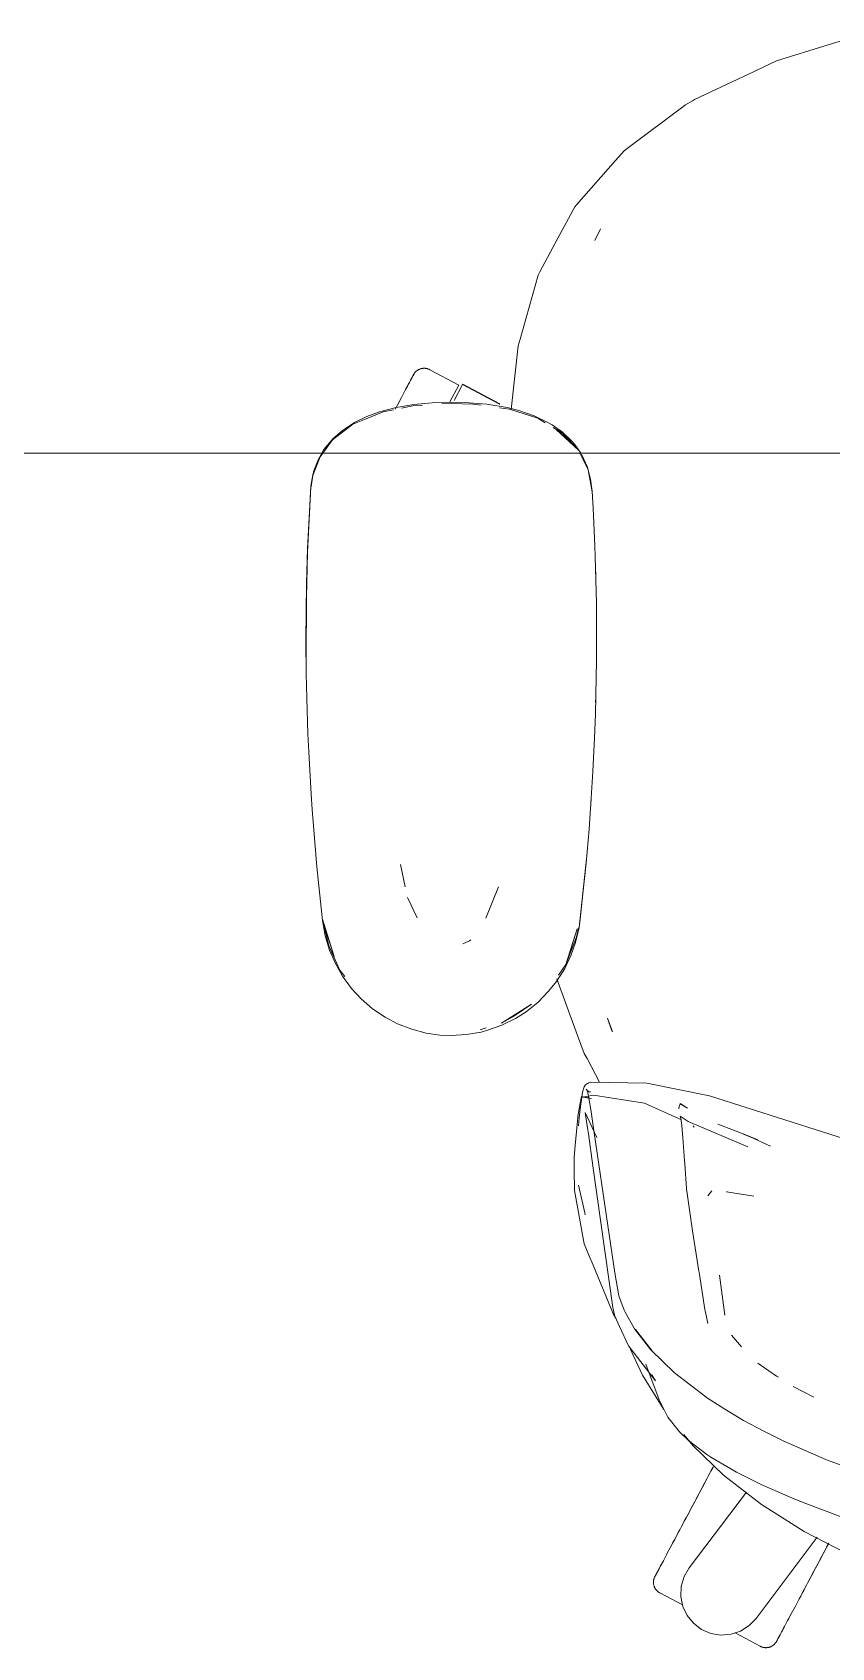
# Model space of a CAD drawing. Header units: millimetres. Extents: x 155927 to 295199, y -4084 to 97293.
# Drawn here: x 163211 to 163478, y 19238 to 19777 of the extents above; entities that cross this region are included whole.
import ezdxf

# ---------------------------------------------------------------- set-up
doc = ezdxf.new("R2010")
doc.units = ezdxf.units.MM
doc.header["$MEASUREMENT"] = 0
doc.layers.add('G-IMPT', color=8, linetype='CONTINUOUS', lineweight=9)
doc.layers.add('I-FURN', color=8, linetype='CONTINUOUS', lineweight=9)

msp = doc.modelspace()

# ---------------------------------------------------------------- linework, layer by layer
at = {"layer": 'G-IMPT'}
for p, q in [((163459.63, 19767.65), (163476.9, 19772.97)), ((163476.9, 19772.97), (163490.51, 19777.16)), ((163459.63, 19767.65), (163452.87, 19764.46)), ((163432.31, 19754.76), (163451.95, 19764.03)), ((163451.95, 19764.03), (163452.87, 19764.46)), ((163429.25, 19752.94), (163409.76, 19738.37)), ((163429.25, 19752.94), (163430.02, 19753.4)), ((163430.02, 19753.4), (163431.6, 19754.34)), ((163432.31, 19754.76), (163431.6, 19754.34)), ((163405.92, 19734.38), (163408.79, 19737.64)), ((163409.76, 19738.37), (163408.79, 19737.64)), ((163405.92, 19734.38), (163392.9, 19719.6)), ((163392.9, 19719.6), (163392.31, 19718.93)), ((163386.73, 19708.5), (163392.31, 19718.93)), ((163380.72, 19697.26), (163386.73, 19708.5)), ((163400.92, 19711.63), (163398.97, 19707.74)), ((163399.75, 19709.34), (163398.97, 19707.74)), ((163400.92, 19711.63), (163399.75, 19709.34)), ((163374.12, 19674.8), (163380.12, 19696.15)), ((163380.12, 19696.15), (163380.72, 19697.26)), ((163371.06, 19651.26), (163373.48, 19672.54)), ((163374.12, 19674.8), (163373.48, 19672.54)), ((163318.83, 19646.97), (163322.9, 19648.95)), ((163328.35, 19650.51), (163322.72, 19648.19)), ((163327.23, 19650.54), (163322.9, 19648.95)), ((163327.23, 19650.54), (163332.71, 19651.97)), ((163328.35, 19650.51), (163331.81, 19651.22)), ((163338.65, 19652.97), (163332.71, 19651.97)), ((163334.56, 19651.79), (163338.31, 19652.55)), ((163338.31, 19652.55), (163341.51, 19652.75)), ((163338.65, 19652.97), (163344.8, 19653.53)), ((163351.13, 19653.71), (163344.8, 19653.53)), ((163348.03, 19653.15), (163351.13, 19653.34)), ((163355.64, 19653.62), (163351.13, 19653.71)), ((163358.3, 19653.11), (163351.13, 19653.34)), ((163355.64, 19653.62), (163362.96, 19653.05)), ((163358.3, 19653.11), (163361.08, 19652.72)), ((163369.72, 19651.93), (163362.96, 19653.05)), ((163367.27, 19651.84), (163370.56, 19651.38)), ((163373.64, 19650.95), (163369.72, 19651.93)), ((163370.56, 19651.38), (163379.95, 19648.35)), ((163373.64, 19650.95), (163378.73, 19649.22)), ((163378.73, 19649.22), (163383.37, 19647.01)), ((163311.54, 19641.13), (163318.33, 19646.35)), ((163314.78, 19644.32), (163311.74, 19641.65)), ((163318.83, 19646.97), (163314.78, 19644.32)), ((163318.33, 19646.35), (163322.72, 19648.19)), ((163379.95, 19648.35), (163382.4, 19646.89)), ((163383.37, 19647.01), (163384.74, 19646.2)), ((163388.2, 19643.76), (163384.74, 19646.2)), ((163385.1, 19645.27), (163388.25, 19643.39)), ((163386.17, 19644.58), (163393.56, 19637.68)), ((163386.17, 19644.58), (163387.64, 19643.3)), ((163391.24, 19640.89), (163388.2, 19643.76)), ((163308.27, 19636.71), (163311.54, 19641.13)), ((163308.66, 19637.91), (163311.74, 19641.65)), ((163387.79, 19643.17), (163391.32, 19640.09)), ((163388.25, 19643.39), (163393.56, 19637.68)), ((163391.24, 19640.89), (163392.38, 19639.57)), ((163393.56, 19637.68), (163391.32, 19640.09)), ((163394.33, 19636.71), (163392.38, 19639.57)), ((163304.96, 19629.31), (163307.37, 19635.5)), ((163306.71, 19634.47), (163305.31, 19630.83)), ((163306.71, 19634.47), (163307.98, 19636.71)), ((163307.37, 19635.5), (163308.27, 19636.71)), ((163307.98, 19636.71), (163308.66, 19637.91)), ((163394.66, 19635.44), (163394.03, 19636.71)), ((163394.58, 19636.35), (163396.57, 19632.03)), ((163394.66, 19635.44), (163396.76, 19631.18)), ((163304.96, 19629.31), (163304.38, 19625.46)), ((163304.94, 19629.49), (163304.5, 19627.09)), ((163304.94, 19629.49), (163305.31, 19630.83)), ((163397.63, 19628.07), (163396.57, 19632.03)), ((163396.76, 19631.18), (163398.13, 19623.84)), ((163398.13, 19624.06), (163397.63, 19628.07)), ((163303.16, 19603.66), (163304.25, 19625.44)), ((163303.16, 19603.66), (163304.13, 19623.84)), ((163303.2, 19604.87), (163304.25, 19625.44)), ((163304.25, 19625.44), (163304.13, 19623.84)), ((163304.25, 19625.44), (163304.5, 19627.09)), ((163398.42, 19618.4), (163398.13, 19624.06)), ((163398.42, 19618.4), (163399.03, 19605.84)), ((163399.16, 19602.29), (163399.03, 19605.84)), ((163302.7, 19583.47), (163303.2, 19604.87)), ((163302.7, 19583.47), (163303.16, 19603.66)), ((163302.86, 19593.31), (163303.2, 19604.87)), ((163303.2, 19604.87), (163303.16, 19603.66)), ((163399.53, 19586.63), (163399.16, 19602.29)), ((163399.21, 19598.89), (163399.36, 19595.57)), ((163399.36, 19593.35), (163399.36, 19595.57)), ((163302.86, 19593.31), (163302.65, 19574.08)), ((163302.7, 19583.47), (163302.86, 19593.31)), ((163302.74, 19563.29), (163302.86, 19593.31)), ((163302.72, 19585.51), (163302.79, 19587.42)), ((163302.73, 19583.47), (163302.72, 19585.51)), ((163399.53, 19586.63), (163399.59, 19582.11)), ((163302.74, 19563.29), (163302.7, 19583.47)), ((163399.59, 19582.11), (163399.58, 19567.4)), ((163302.74, 19563.29), (163302.65, 19574.08)), ((163302.74, 19563.29), (163302.91, 19554.87)), ((163399.51, 19561.93), (163399.58, 19567.4)), ((163399.51, 19561.93), (163399.21, 19549.62)), ((163303.29, 19543.11), (163302.91, 19554.87)), ((163399.29, 19553.49), (163399.37, 19555.15)), ((163399.37, 19555.15), (163399.37, 19557.23)), ((163303.04, 19549.93), (163303.03, 19551.43)), ((163303.15, 19548), (163303.04, 19549.93)), ((163398.92, 19541.74), (163399.21, 19549.62)), ((163303.29, 19543.11), (163303.55, 19537.09)), ((163398.92, 19541.74), (163398.38, 19530.44)), ((163304.36, 19522.95), (163303.55, 19537.09)), ((163397.82, 19521.57), (163398.38, 19530.44)), ((163304.68, 19517.86), (163304.36, 19522.95)), ((163397.82, 19521.57), (163397.09, 19511.28)), ((163397.68, 19519.52), (163397.55, 19518.11)), ((163397.68, 19519.52), (163397.77, 19521.43)), ((163304.68, 19517.86), (163305.93, 19502.8)), ((163305.34, 19509.68), (163305.5, 19508)), ((163396.1, 19499.88), (163397.09, 19511.28)), ((163305.93, 19502.8), (163306.28, 19498.67)), ((163306.28, 19498.67), (163308.18, 19480.75)), ((163334.15, 19499.46), (163335.72, 19492.03)), ((163393.75, 19478.44), (163396.21, 19501.4)), ((163393.75, 19478.44), (163396.1, 19499.88)), ((163396.21, 19501.4), (163394.09, 19481.26)), ((163339.76, 19481.63), (163336.49, 19488.41)), ((163366.85, 19491.96), (163362.71, 19481.54)), ((163308.18, 19481.26), (163312.01, 19468.8)), ((163308.18, 19481.26), (163309.1, 19477.95)), ((163308.18, 19480.75), (163309.08, 19475.7)), ((163310.23, 19472.29), (163308.31, 19480.7)), ((163312.01, 19468.8), (163309.1, 19477.95)), ((163389.35, 19466.09), (163393.17, 19477.95)), ((163390.25, 19468.8), (163393.17, 19477.95)), ((163393.75, 19478.44), (163392.6, 19473.48)), ((163393.54, 19478.37), (163392.96, 19475.31)), ((163393.75, 19478.44), (163394.09, 19481.26)), ((163310.54, 19470.84), (163309.08, 19475.7)), ((163310.23, 19472.29), (163313.96, 19464.23)), ((163354.96, 19473), (163357.18, 19474.01)), ((163357.18, 19474.01), (163357.63, 19474.31)), ((163392.96, 19475.31), (163389.35, 19466.09)), ((163391.15, 19469.35), (163392.6, 19473.48)), ((163312.35, 19466.6), (163310.54, 19470.84)), ((163312.35, 19466.6), (163314.87, 19462.16)), ((163389.35, 19466.09), (163386.93, 19462.51)), ((163388.96, 19464.77), (163391.15, 19469.35)), ((163389.35, 19466.09), (163390.25, 19468.8)), ((163315.56, 19462.12), (163313.96, 19464.23)), ((163317.86, 19458.08), (163314.87, 19462.16)), ((163383.61, 19457.14), (163386.23, 19460.44)), ((163388.96, 19464.77), (163386.23, 19460.44)), ((163386.35, 19461.34), (163393.29, 19442.4)), ((163317.86, 19458.08), (163321.03, 19454.64)), ((163380.06, 19453.53), (163383.61, 19457.14)), ((163324.86, 19451.32), (163321.03, 19454.64)), ((163329.03, 19448.49), (163324.86, 19451.32)), ((163367.93, 19446.48), (163377.88, 19452.8)), ((163371.61, 19448.64), (163377.88, 19452.8)), ((163372.53, 19448.08), (163376.08, 19450.34)), ((163380.06, 19453.53), (163376.08, 19450.34)), ((163329.03, 19448.49), (163333.2, 19446.3)), ((163333.2, 19446.3), (163337.91, 19444.47)), ((163342.77, 19443.2), (163337.91, 19444.47)), ((163362.81, 19444.92), (163360.79, 19444.3)), ((163361.12, 19443.56), (163363.25, 19444.12)), ((163368.03, 19445.83), (163363.25, 19444.12)), ((163367.93, 19446.48), (163371.61, 19448.64)), ((163368.03, 19445.83), (163372.53, 19448.08)), ((163404.89, 19443.7), (163403.25, 19448.17)), ((163403.25, 19448.17), (163404.63, 19444.29)), ((163404.89, 19443.7), (163404.63, 19444.29)), ((163342.77, 19443.2), (163347.29, 19442.56)), ((163351.13, 19442.38), (163347.29, 19442.56)), ((163351.13, 19442.38), (163356.17, 19442.68)), ((163356.17, 19442.68), (163361.12, 19443.56)), ((163393.29, 19442.4), (163395.48, 19436.43)), ((163396.41, 19434.67), (163395.48, 19436.43)), ((163400.55, 19426.77), (163396.41, 19434.67)), ((163394.42, 19420.17), (163394.96, 19423.45)), ((163395.51, 19425.31), (163394.96, 19423.45)), ((163395.02, 19421.84), (163398.6, 19422.53)), ((163395.51, 19425.31), (163395.83, 19425.85)), ((163395.83, 19425.85), (163396.32, 19426.22)), ((163396.55, 19423.96), (163396.16, 19424.46)), ((163396.71, 19423.36), (163396.16, 19424.46)), ((163397.36, 19426.83), (163396.32, 19426.22)), ((163396.95, 19426.35), (163396.32, 19426.22)), ((163396.32, 19426.22), (163396.4, 19426.25)), ((163396.95, 19426.35), (163396.4, 19426.25)), ((163396.71, 19423.36), (163396.55, 19423.98)), ((163396.55, 19423.98), (163397.65, 19417.72)), ((163396.55, 19423.96), (163397.09, 19423.64)), ((163397.59, 19423.56), (163397.09, 19423.64)), ((163416.35, 19426.45), (163397.36, 19426.83)), ((163415.64, 19419.82), (163398.6, 19422.53)), ((163416.35, 19426.45), (163437.3, 19422.25)), ((163393.35, 19415.51), (163394.16, 19419.76)), ((163394.35, 19419.56), (163393.83, 19414.87)), ((163394.16, 19419.76), (163394.61, 19422.08)), ((163394.42, 19420.17), (163394.35, 19419.56)), ((163397.89, 19421.36), (163394.61, 19422.08)), ((163397.89, 19421.36), (163395.02, 19421.84)), ((163397.65, 19417.72), (163398.77, 19409.86)), ((163415.64, 19419.82), (163427.99, 19414.2)), ((163427.07, 19417.89), (163427.18, 19418.74)), ((163427.18, 19418.74), (163427.45, 19419.61)), ((163427.47, 19419.67), (163427.45, 19419.61)), ((163429.94, 19418.09), (163427.45, 19419.61)), ((163427.45, 19419.61), (163429.92, 19418.12)), ((163427.47, 19419.67), (163429.94, 19418.09)), ((163487.54, 19406.26), (163437.3, 19422.25)), ((163393.31, 19415.04), (163392.51, 19405.71)), ((163393.31, 19415.04), (163393.35, 19415.51)), ((163393.83, 19414.87), (163393.62, 19412.28)), ((163395.75, 19416.75), (163399.74, 19408.34)), ((163395.75, 19416.75), (163395.89, 19415.88)), ((163396.72, 19410.86), (163395.89, 19415.88)), ((163427.76, 19414.75), (163427.48, 19415.47)), ((163427.48, 19415.47), (163430.15, 19413.71)), ((163427.76, 19414.75), (163427.77, 19414.74)), ((163428.06, 19412.36), (163427.77, 19414.74)), ((163428.06, 19412.36), (163428.07, 19412.27)), ((163428.37, 19408.4), (163428.07, 19412.27)), ((163430.15, 19413.71), (163450.12, 19405.27)), ((163431.86, 19412.26), (163432.13, 19411.82)), ((163448.49, 19409.57), (163440.02, 19412.83)), ((163396.72, 19410.86), (163396.94, 19409.56)), ((163398.38, 19398.9), (163396.94, 19409.56)), ((163398.77, 19409.86), (163403.32, 19378.99)), ((163428.93, 19400.54), (163428.37, 19408.4)), ((163453.39, 19407.55), (163448.28, 19409.58)), ((163448.28, 19409.58), (163453.4, 19407.55)), ((163448.49, 19409.57), (163453.39, 19407.55)), ((163450.86, 19408.55), (163457.58, 19405.5)), ((163392.51, 19405.71), (163392.16, 19401.76)), ((163392.17, 19397.59), (163392.16, 19401.76)), ((163392.19, 19390.62), (163392.17, 19397.59)), ((163398.38, 19398.9), (163405.05, 19351.68)), ((163429, 19399.55), (163428.93, 19400.54)), ((163429.62, 19391.31), (163429, 19399.55)), ((163392.19, 19390.62), (163395.43, 19372.92)), ((163393.6, 19392.48), (163395.65, 19383.18)), ((163429.62, 19391.31), (163429.63, 19391.23)), ((163431.66, 19377.16), (163429.63, 19391.23)), ((163438.01, 19390.57), (163436.73, 19388.93)), ((163442.96, 19390.22), (163452.12, 19388.82)), ((163442.96, 19390.22), (163443.3, 19390.17)), ((163395.65, 19383.18), (163395.8, 19382.6)), ((163403.32, 19378.99), (163405.71, 19363.22)), ((163431.66, 19377.16), (163433.77, 19363.8)), ((163395.43, 19372.92), (163397.02, 19369.07)), ((163398.41, 19365.7), (163397.02, 19369.07)), ((163405.21, 19349.25), (163398.41, 19365.7)), ((163407.01, 19355.55), (163405.71, 19363.22)), ((163433.77, 19363.8), (163433.85, 19363.29)), ((163433.95, 19362.68), (163433.85, 19363.29)), ((163433.95, 19362.68), (163435.75, 19350.96)), ((163440.63, 19362.38), (163442.41, 19349.03)), ((163407.01, 19355.55), (163408.77, 19350.76)), ((163405.05, 19351.68), (163405.7, 19348.69)), ((163405.98, 19348.08), (163405.21, 19349.25)), ((163407.27, 19345.33), (163405.7, 19348.69)), ((163408.98, 19350.34), (163408.77, 19350.76)), ((163412.27, 19344.5), (163408.98, 19350.34)), ((163435.75, 19350.96), (163435.82, 19350.49)), ((163436.25, 19348.51), (163435.82, 19350.49)), ((163436.71, 19346.34), (163436.25, 19348.51)), ((163442.41, 19349.03), (163442.26, 19349.5)), ((163407.27, 19345.33), (163410.3, 19338.8)), ((163412.27, 19344.5), (163417.69, 19337.54)), ((163417.99, 19337.33), (163412.59, 19344.28)), ((163412.59, 19344.28), (163415.18, 19340.9)), ((163447.91, 19338.53), (163444.57, 19342.44)), ((163419.24, 19327.1), (163410.3, 19338.8)), ((163410.97, 19337.62), (163414.95, 19328.99)), ((163417.99, 19337.33), (163415.18, 19340.9)), ((163425.59, 19329.8), (163417.69, 19337.54)), ((163416.01, 19332.76), (163420.52, 19320.85)), ((163454.54, 19332.26), (163453.44, 19333.01)), ((163454.54, 19332.26), (163459.67, 19328.76)), ((163414.95, 19328.99), (163422.08, 19317.54)), ((163419.24, 19327.1), (163418.08, 19329.13)), ((163425.59, 19329.8), (163436.02, 19321.78)), ((163459.67, 19328.76), (163460.25, 19328.37)), ((163421.59, 19318.62), (163420.52, 19320.85)), ((163436.28, 19321.61), (163436.02, 19321.78)), ((163442.38, 19317.73), (163436.28, 19321.61)), ((163465.15, 19325.23), (163472.12, 19321.69)), ((163422.77, 19316.18), (163421.59, 19318.62)), ((163423.38, 19315.05), (163422.77, 19316.18)), ((163423.38, 19315.05), (163427.25, 19310.18)), ((163442.38, 19317.73), (163448.61, 19313.96)), ((163427.25, 19310.18), (163430.27, 19307.29)), ((163431.69, 19305.62), (163428.69, 19309.29)), ((163455.4, 19310.39), (163448.61, 19313.96)), ((163455.4, 19310.39), (163462.12, 19307.01)), ((163430.27, 19307.29), (163436.4, 19302.57)), ((163431.69, 19305.62), (163441.98, 19295.66)), ((163476.35, 19300.83), (163462.12, 19307.01)), ((163436.4, 19302.57), (163437.69, 19301.71)), ((163445.69, 19296.98), (163437.69, 19301.71)), ((163491.23, 19295.37), (163476.35, 19300.83)), ((163454.59, 19285.86), (163441.98, 19295.66)), ((163446.29, 19296.67), (163445.69, 19296.98)), ((163446.29, 19296.67), (163454.3, 19292.67)), ((163454.74, 19292.45), (163454.3, 19292.67)), ((163454.74, 19292.45), (163465.7, 19287.68)), ((163468.88, 19276.88), (163454.59, 19285.86)), ((163465.7, 19287.68), (163469.38, 19286.2)), ((163484.45, 19280.6), (163469.38, 19286.2)), ((163482.66, 19269.79), (163468.88, 19276.88))]:
    msp.add_line(p, q, dxfattribs=at)
at = {"layer": 'I-FURN'}
for p, q in [((163341.76, 19665.04), (163341.92, 19665.05)), ((163341.92, 19665.05), (163342.09, 19665.05)), ((163342.09, 19665.05), (163342.25, 19665.05)), ((163342.25, 19665.05), (163342.41, 19665.04)), ((163336.62, 19659.32), (163336.89, 19659.82)), ((163337.03, 19660.08), (163336.77, 19659.59)), ((163336.89, 19659.82), (163337.14, 19660.29)), ((163337.26, 19660.52), (163337.03, 19660.08)), ((163337.14, 19660.29), (163337.37, 19660.71)), ((163337.48, 19660.93), (163337.26, 19660.52)), ((163337.37, 19660.71), (163337.57, 19661.11)), ((163337.68, 19661.3), (163337.48, 19660.93)), ((163337.57, 19661.11), (163337.76, 19661.46)), ((163337.86, 19661.64), (163337.68, 19661.3)), ((163337.76, 19661.46), (163337.93, 19661.78)), ((163338.01, 19661.94), (163337.86, 19661.64)), ((163337.93, 19661.78), (163338.08, 19662.06)), ((163338.15, 19662.2), (163338.01, 19661.94)), ((163338.08, 19662.06), (163338.21, 19662.3)), ((163338.27, 19662.41), (163338.15, 19662.2)), ((163338.21, 19662.3), (163338.32, 19662.5)), ((163338.36, 19662.59), (163338.27, 19662.41)), ((163338.32, 19662.5), (163338.4, 19662.66)), ((163338.44, 19662.74), (163338.36, 19662.59)), ((163338.4, 19662.66), (163338.47, 19662.79)), ((163338.49, 19662.84), (163338.44, 19662.74)), ((163338.47, 19662.79), (163338.51, 19662.87)), ((163338.52, 19662.9), (163338.49, 19662.84)), ((163338.51, 19662.87), (163338.53, 19662.91)), ((163338.54, 19662.92), (163338.52, 19662.9)), ((163338.53, 19662.91), (163338.54, 19662.92)), ((163338.54, 19662.92), (163338.61, 19663.06)), ((163338.61, 19663.06), (163338.7, 19663.19)), ((163338.7, 19663.19), (163338.79, 19663.33)), ((163338.79, 19663.33), (163338.88, 19663.46)), ((163338.88, 19663.46), (163338.98, 19663.59)), ((163338.98, 19663.59), (163339.09, 19663.71)), ((163339.09, 19663.71), (163339.2, 19663.83)), ((163339.2, 19663.83), (163339.31, 19663.94)), ((163339.31, 19663.94), (163339.43, 19664.05)), ((163339.43, 19664.05), (163339.55, 19664.15)), ((163339.55, 19664.15), (163339.68, 19664.25)), ((163339.68, 19664.25), (163339.81, 19664.35)), ((163339.81, 19664.35), (163339.95, 19664.43)), ((163339.95, 19664.43), (163340.08, 19664.52)), ((163340.08, 19664.52), (163340.23, 19664.59)), ((163340.23, 19664.59), (163340.37, 19664.67)), ((163340.37, 19664.67), (163340.52, 19664.73)), ((163340.52, 19664.73), (163340.67, 19664.79)), ((163340.67, 19664.79), (163340.82, 19664.85)), ((163340.82, 19664.85), (163340.97, 19664.89)), ((163340.97, 19664.89), (163341.13, 19664.94)), ((163341.13, 19664.94), (163341.28, 19664.97)), ((163341.28, 19664.97), (163341.44, 19665)), ((163341.44, 19665), (163341.6, 19665.02)), ((163341.6, 19665.02), (163341.76, 19665.04)), ((163342.41, 19665.04), (163342.57, 19665.03)), ((163342.57, 19665.03), (163342.73, 19665)), ((163342.73, 19665), (163342.89, 19664.98)), ((163342.89, 19664.98), (163343.04, 19664.94)), ((163343.04, 19664.94), (163343.2, 19664.9)), ((163343.2, 19664.9), (163343.35, 19664.85)), ((163343.35, 19664.85), (163343.51, 19664.8)), ((163343.51, 19664.8), (163343.66, 19664.74)), ((163343.66, 19664.74), (163343.8, 19664.67)), ((163343.8, 19664.67), (163343.95, 19664.6)), ((163343.95, 19664.6), (163343.99, 19664.58)), ((163353.67, 19659.43), (163343.99, 19664.58)), ((163367.35, 19653.21), (163354.99, 19659.79)), ((163334.09, 19654.56), (163333.69, 19653.79)), ((163334.48, 19655.29), (163334.09, 19654.56)), ((163334.86, 19656), (163334.48, 19655.29)), ((163335.22, 19656.68), (163334.86, 19656)), ((163335.56, 19657.32), (163335.22, 19656.68)), ((163335.89, 19657.94), (163335.56, 19657.32)), ((163336.2, 19658.53), (163335.89, 19657.94)), ((163336.04, 19658.21), (163336.34, 19658.78)), ((163336.49, 19659.08), (163336.2, 19658.53)), ((163336.34, 19658.78), (163336.62, 19659.32)), ((163336.77, 19659.59), (163336.49, 19659.08)), ((163350.68, 19653.8), (163353.67, 19659.43)), ((163352.09, 19654.32), (163354.9, 19659.62)), ((163354.9, 19659.62), (163367.26, 19653.04)), ((163332.84, 19652.2), (163332.39, 19651.36)), ((163333.27, 19653.01), (163332.84, 19652.2)), ((163333.69, 19653.79), (163333.27, 19653.01)), ((163367.26, 19653.04), (163367.21, 19652.95)), ((162931.14, 19636.71), (164331.14, 19636.71)), ((164331.14, 19636.71), (162931.14, 19636.71)), ((163438.72, 19298.82), (163438.25, 19297.92)), ((163435.74, 19293.21), (163435.22, 19292.23)), ((163435.46, 19292.68), (163435.98, 19293.66)), ((163436.25, 19294.18), (163435.74, 19293.21)), ((163435.98, 19293.66), (163436.49, 19294.62)), ((163436.76, 19295.14), (163436.25, 19294.18)), ((163436.49, 19294.62), (163437, 19295.57)), ((163437.27, 19296.08), (163436.76, 19295.14)), ((163437, 19295.57), (163437.49, 19296.51)), ((163437.76, 19297.01), (163437.27, 19296.08)), ((163437.49, 19296.51), (163437.98, 19297.43)), ((163438.25, 19297.92), (163437.76, 19297.01)), ((163437.98, 19297.43), (163438.47, 19298.34)), ((163430.5, 19264.73), (163449.58, 19290.04)), ((163432.28, 19286.7), (163432.81, 19287.71)), ((163433.1, 19288.25), (163432.57, 19287.24)), ((163432.81, 19287.71), (163433.35, 19288.71)), ((163433.63, 19289.25), (163433.1, 19288.25)), ((163433.35, 19288.71), (163433.88, 19289.71)), ((163434.17, 19290.25), (163433.63, 19289.25)), ((163433.88, 19289.71), (163434.41, 19290.71)), ((163434.69, 19291.24), (163434.17, 19290.25)), ((163434.41, 19290.71), (163434.94, 19291.7)), ((163435.22, 19292.23), (163434.69, 19291.24)), ((163434.94, 19291.7), (163435.46, 19292.68)), ((163429.63, 19281.71), (163430.15, 19282.7)), ((163430.44, 19283.24), (163429.91, 19282.24)), ((163430.15, 19282.7), (163430.68, 19283.69)), ((163430.97, 19284.23), (163430.44, 19283.24)), ((163430.68, 19283.69), (163431.21, 19284.69)), ((163431.5, 19285.23), (163430.97, 19284.23)), ((163431.21, 19284.69), (163431.74, 19285.7)), ((163432.03, 19286.24), (163431.5, 19285.23)), ((163431.74, 19285.7), (163432.28, 19286.7)), ((163432.57, 19287.24), (163432.03, 19286.24)), ((163426.6, 19276.02), (163427.08, 19276.93)), ((163427.35, 19277.43), (163426.86, 19276.51)), ((163427.08, 19276.93), (163427.58, 19277.86)), ((163427.85, 19278.37), (163427.35, 19277.43)), ((163427.58, 19277.86), (163428.08, 19278.81)), ((163428.35, 19279.32), (163427.85, 19278.37)), ((163428.08, 19278.81), (163428.59, 19279.76)), ((163428.87, 19280.29), (163428.35, 19279.32)), ((163428.59, 19279.76), (163429.1, 19280.73)), ((163429.39, 19281.26), (163428.87, 19280.29)), ((163429.1, 19280.73), (163429.63, 19281.71)), ((163429.91, 19282.24), (163429.39, 19281.26)), ((163424.56, 19272.18), (163424.13, 19271.38)), ((163424.99, 19273), (163424.56, 19272.18)), ((163424.76, 19272.56), (163425.2, 19273.39)), ((163425.45, 19273.85), (163424.99, 19273)), ((163425.2, 19273.39), (163425.66, 19274.25)), ((163425.91, 19274.72), (163425.45, 19273.85)), ((163425.66, 19274.25), (163426.12, 19275.12)), ((163426.38, 19275.61), (163425.91, 19274.72)), ((163426.12, 19275.12), (163426.6, 19276.02)), ((163426.86, 19276.51), (163426.38, 19275.61)), ((163473.25, 19274.95), (163452.85, 19247.89)), ((163476.35, 19271.61), (163475.83, 19270.64)), ((163476.07, 19271.09), (163476.59, 19272.06)), ((163476.87, 19272.58), (163476.35, 19271.61)), ((163476.59, 19272.06), (163477.1, 19273.03)), ((163421.1, 19265.67), (163421.39, 19266.23)), ((163421.56, 19266.54), (163421.25, 19265.97)), ((163421.39, 19266.23), (163421.7, 19266.81)), ((163421.88, 19267.14), (163421.56, 19266.54)), ((163422.21, 19267.77), (163421.88, 19267.14)), ((163422.57, 19268.44), (163422.21, 19267.77)), ((163422.94, 19269.13), (163422.57, 19268.44)), ((163423.32, 19269.85), (163422.94, 19269.13)), ((163423.72, 19270.6), (163423.32, 19269.85)), ((163424.13, 19271.38), (163423.72, 19270.6)), ((163473.72, 19266.65), (163473.18, 19265.65)), ((163473.43, 19266.11), (163473.96, 19267.11)), ((163474.25, 19267.66), (163473.72, 19266.65)), ((163473.96, 19267.11), (163474.49, 19268.12)), ((163474.78, 19268.65), (163474.25, 19267.66)), ((163474.49, 19268.12), (163475.02, 19269.11)), ((163475.31, 19269.65), (163474.78, 19268.65)), ((163475.02, 19269.11), (163475.55, 19270.1)), ((163475.83, 19270.64), (163475.31, 19269.65)), ((163475.55, 19270.1), (163476.07, 19271.09)), ((163418.66, 19260.74), (163418.7, 19260.89)), ((163418.7, 19260.89), (163418.74, 19261.05)), ((163418.74, 19261.05), (163418.79, 19261.2)), ((163418.79, 19261.2), (163418.84, 19261.35)), ((163418.84, 19261.35), (163418.9, 19261.5)), ((163418.9, 19261.5), (163418.96, 19261.65)), ((163418.96, 19261.65), (163419.04, 19261.8)), ((163419.04, 19261.8), (163419.06, 19261.83)), ((163419.08, 19261.88), (163419.06, 19261.84)), ((163419.06, 19261.83), (163419.07, 19261.85)), ((163419.06, 19261.84), (163419.06, 19261.83)), ((163419.07, 19261.85), (163419.1, 19261.92)), ((163419.13, 19261.96), (163419.08, 19261.88)), ((163419.1, 19261.92), (163419.15, 19262.02)), ((163419.19, 19262.09), (163419.13, 19261.96)), ((163419.15, 19262.02), (163419.23, 19262.16)), ((163419.28, 19262.25), (163419.19, 19262.09)), ((163419.23, 19262.16), (163419.32, 19262.34)), ((163419.38, 19262.45), (163419.28, 19262.25)), ((163419.32, 19262.34), (163419.44, 19262.56)), ((163419.51, 19262.69), (163419.38, 19262.45)), ((163419.44, 19262.56), (163419.58, 19262.81)), ((163419.66, 19262.97), (163419.51, 19262.69)), ((163419.58, 19262.81), (163419.73, 19263.11)), ((163419.83, 19263.29), (163419.66, 19262.97)), ((163419.73, 19263.11), (163419.91, 19263.45)), ((163420.02, 19263.64), (163419.83, 19263.29)), ((163419.91, 19263.45), (163420.11, 19263.82)), ((163420.23, 19264.04), (163420.02, 19263.64)), ((163420.11, 19263.82), (163420.33, 19264.23)), ((163420.46, 19264.47), (163420.23, 19264.04)), ((163420.33, 19264.23), (163420.57, 19264.68)), ((163420.7, 19264.93), (163420.46, 19264.47)), ((163420.57, 19264.68), (163420.82, 19265.16)), ((163420.97, 19265.43), (163420.7, 19264.93)), ((163420.82, 19265.16), (163421.1, 19265.67)), ((163421.25, 19265.97), (163420.97, 19265.43)), ((163427.87, 19258.57), (163428.81, 19261.81)), ((163428.81, 19261.81), (163430.5, 19264.73)), ((163470.24, 19260.12), (163470.77, 19261.1)), ((163471.05, 19261.64), (163470.52, 19260.65)), ((163470.77, 19261.1), (163471.29, 19262.1)), ((163471.58, 19262.64), (163471.05, 19261.64)), ((163471.29, 19262.1), (163471.83, 19263.1)), ((163472.11, 19263.64), (163471.58, 19262.64)), ((163471.83, 19263.1), (163472.36, 19264.1)), ((163472.65, 19264.64), (163472.11, 19263.64)), ((163472.36, 19264.1), (163472.89, 19265.11)), ((163473.18, 19265.65), (163472.65, 19264.64)), ((163472.89, 19265.11), (163473.43, 19266.11)), ((163418.58, 19259.93), (163418.59, 19260.1)), ((163418.59, 19259.77), (163418.58, 19259.93)), ((163418.59, 19260.1), (163418.6, 19260.26)), ((163418.6, 19259.61), (163418.59, 19259.77)), ((163418.6, 19260.26), (163418.61, 19260.42)), ((163418.61, 19259.45), (163418.6, 19259.61)), ((163418.61, 19260.42), (163418.63, 19260.58)), ((163418.64, 19259.29), (163418.61, 19259.45)), ((163418.63, 19260.58), (163418.66, 19260.74)), ((163418.67, 19259.13), (163418.64, 19259.29)), ((163418.7, 19258.98), (163418.67, 19259.13)), ((163418.74, 19258.82), (163418.7, 19258.98)), ((163418.79, 19258.67), (163418.74, 19258.82)), ((163418.85, 19258.52), (163418.79, 19258.67)), ((163418.91, 19258.37), (163418.85, 19258.52)), ((163418.97, 19258.22), (163418.91, 19258.37)), ((163419.04, 19258.07), (163418.97, 19258.22)), ((163419.12, 19257.93), (163419.04, 19258.07)), ((163419.2, 19257.79), (163419.12, 19257.93)), ((163419.29, 19257.66), (163419.2, 19257.79)), ((163419.39, 19257.53), (163419.29, 19257.66)), ((163419.49, 19257.4), (163419.39, 19257.53)), ((163419.59, 19257.28), (163419.49, 19257.4)), ((163419.7, 19257.16), (163419.59, 19257.28)), ((163419.81, 19257.05), (163419.7, 19257.16)), ((163419.93, 19256.94), (163419.81, 19257.05)), ((163420.05, 19256.83), (163419.93, 19256.94)), ((163420.18, 19256.73), (163420.05, 19256.83)), ((163420.31, 19256.64), (163420.18, 19256.73)), ((163420.44, 19256.55), (163420.31, 19256.64)), ((163420.58, 19256.46), (163420.44, 19256.55)), ((163420.72, 19256.38), (163420.58, 19256.46)), ((163420.72, 19256.38), (163428.31, 19252.35)), ((163427.73, 19255.2), (163427.87, 19258.57)), ((163467.97, 19255.84), (163467.48, 19254.92)), ((163467.7, 19255.34), (163468.19, 19256.27)), ((163468.46, 19256.78), (163467.97, 19255.84)), ((163468.19, 19256.27), (163468.7, 19257.21)), ((163468.97, 19257.73), (163468.46, 19256.78)), ((163468.7, 19257.21), (163469.21, 19258.17)), ((163469.48, 19258.69), (163468.97, 19257.73)), ((163469.21, 19258.17), (163469.72, 19259.14)), ((163470, 19259.67), (163469.48, 19258.69)), ((163469.72, 19259.14), (163470.24, 19260.12)), ((163470.52, 19260.65), (163470, 19259.67)), ((163428.4, 19251.89), (163427.73, 19255.2)), ((163429.84, 19248.85), (163428.4, 19251.89)), ((163464.52, 19249.36), (163464.94, 19250.15)), ((163464.94, 19250.15), (163465.37, 19250.96)), ((163465.37, 19250.96), (163465.82, 19251.79)), ((163465.82, 19251.79), (163466.27, 19252.65)), ((163466.27, 19252.65), (163466.74, 19253.53)), ((163466.74, 19253.53), (163467.21, 19254.42)), ((163467.48, 19254.92), (163466.99, 19254.01)), ((163467.21, 19254.42), (163467.7, 19255.34)), ((163431.97, 19246.23), (163429.84, 19248.85)), ((163434.66, 19244.2), (163431.97, 19246.23)), ((163450.51, 19245.46), (163447.66, 19243.66)), ((163452.85, 19247.89), (163450.51, 19245.46)), ((163461.71, 19244.08), (163462.01, 19244.63)), ((163462.17, 19244.94), (163461.87, 19244.37)), ((163462.01, 19244.63), (163462.32, 19245.21)), ((163462.32, 19245.21), (163462.64, 19245.83)), ((163462.64, 19245.83), (163462.99, 19246.48)), ((163462.99, 19246.48), (163463.35, 19247.16)), ((163463.35, 19247.16), (163463.73, 19247.86)), ((163463.73, 19247.86), (163464.12, 19248.6)), ((163464.12, 19248.6), (163464.52, 19249.36)), ((163437.77, 19242.87), (163434.66, 19244.2)), ((163441.09, 19242.33), (163437.77, 19242.87)), ((163444.46, 19242.59), (163441.09, 19242.33)), ((163447.66, 19243.66), (163444.46, 19242.59)), ((163445.81, 19243.04), (163454.22, 19238.57)), ((163458.9, 19239.22), (163458.78, 19239.11)), ((163459.01, 19239.33), (163458.9, 19239.22)), ((163459.12, 19239.45), (163459.01, 19239.33)), ((163459.23, 19239.57), (163459.12, 19239.45)), ((163459.32, 19239.7), (163459.23, 19239.57)), ((163459.42, 19239.83), (163459.32, 19239.7)), ((163459.51, 19239.96), (163459.42, 19239.83)), ((163459.59, 19240.1), (163459.51, 19239.96)), ((163459.67, 19240.24), (163459.59, 19240.1)), ((163459.67, 19240.24), (163459.68, 19240.26)), ((163459.68, 19240.25), (163459.67, 19240.24)), ((163459.68, 19240.26), (163459.71, 19240.32)), ((163459.7, 19240.29), (163459.68, 19240.25)), ((163459.74, 19240.37), (163459.7, 19240.29)), ((163459.71, 19240.32), (163459.77, 19240.42)), ((163459.81, 19240.49), (163459.74, 19240.37)), ((163459.77, 19240.42), (163459.84, 19240.56)), ((163459.89, 19240.65), (163459.81, 19240.49)), ((163459.84, 19240.56), (163459.94, 19240.74)), ((163460, 19240.85), (163459.89, 19240.65)), ((163459.94, 19240.74), (163460.05, 19240.96)), ((163460.13, 19241.09), (163460, 19240.85)), ((163460.05, 19240.96), (163460.19, 19241.22)), ((163460.28, 19241.37), (163460.13, 19241.09)), ((163460.19, 19241.22), (163460.35, 19241.52)), ((163460.44, 19241.69), (163460.28, 19241.37)), ((163460.35, 19241.52), (163460.53, 19241.85)), ((163460.63, 19242.05), (163460.44, 19241.69)), ((163460.53, 19241.85), (163460.73, 19242.22)), ((163460.84, 19242.44), (163460.63, 19242.05)), ((163460.73, 19242.22), (163460.94, 19242.63)), ((163461.07, 19242.87), (163460.84, 19242.44)), ((163460.94, 19242.63), (163461.18, 19243.08)), ((163461.32, 19243.34), (163461.07, 19242.87)), ((163461.18, 19243.08), (163461.44, 19243.56)), ((163461.58, 19243.84), (163461.32, 19243.34)), ((163461.44, 19243.56), (163461.71, 19244.08)), ((163461.87, 19244.37), (163461.58, 19243.84)), ((163454.26, 19238.55), (163454.22, 19238.57)), ((163454.4, 19238.48), (163454.26, 19238.55)), ((163454.55, 19238.42), (163454.4, 19238.48)), ((163454.7, 19238.36), (163454.55, 19238.42)), ((163454.85, 19238.3), (163454.7, 19238.36)), ((163455.01, 19238.26), (163454.85, 19238.3)), ((163455.16, 19238.21), (163455.01, 19238.26)), ((163455.32, 19238.18), (163455.16, 19238.21)), ((163455.48, 19238.15), (163455.32, 19238.18)), ((163455.64, 19238.13), (163455.48, 19238.15)), ((163455.8, 19238.11), (163455.64, 19238.13)), ((163455.96, 19238.1), (163455.8, 19238.11)), ((163456.12, 19238.1), (163455.96, 19238.1)), ((163456.28, 19238.1), (163456.12, 19238.1)), ((163456.44, 19238.11), (163456.28, 19238.1)), ((163456.6, 19238.13), (163456.44, 19238.11)), ((163456.76, 19238.15), (163456.6, 19238.13)), ((163456.92, 19238.18), (163456.76, 19238.15)), ((163457.08, 19238.22), (163456.92, 19238.18)), ((163457.24, 19238.26), (163457.08, 19238.22)), ((163457.39, 19238.31), (163457.24, 19238.26)), ((163457.54, 19238.36), (163457.39, 19238.31)), ((163457.69, 19238.42), (163457.54, 19238.36)), ((163457.84, 19238.49), (163457.69, 19238.42)), ((163457.98, 19238.56), (163457.84, 19238.49)), ((163458.12, 19238.64), (163457.98, 19238.56)), ((163458.26, 19238.72), (163458.12, 19238.64)), ((163458.4, 19238.81), (163458.26, 19238.72)), ((163458.53, 19238.9), (163458.4, 19238.81)), ((163458.65, 19239), (163458.53, 19238.9)), ((163458.78, 19239.11), (163458.65, 19239))]:
    msp.add_line(p, q, dxfattribs=at)

doc.saveas('drawing.dxf')
